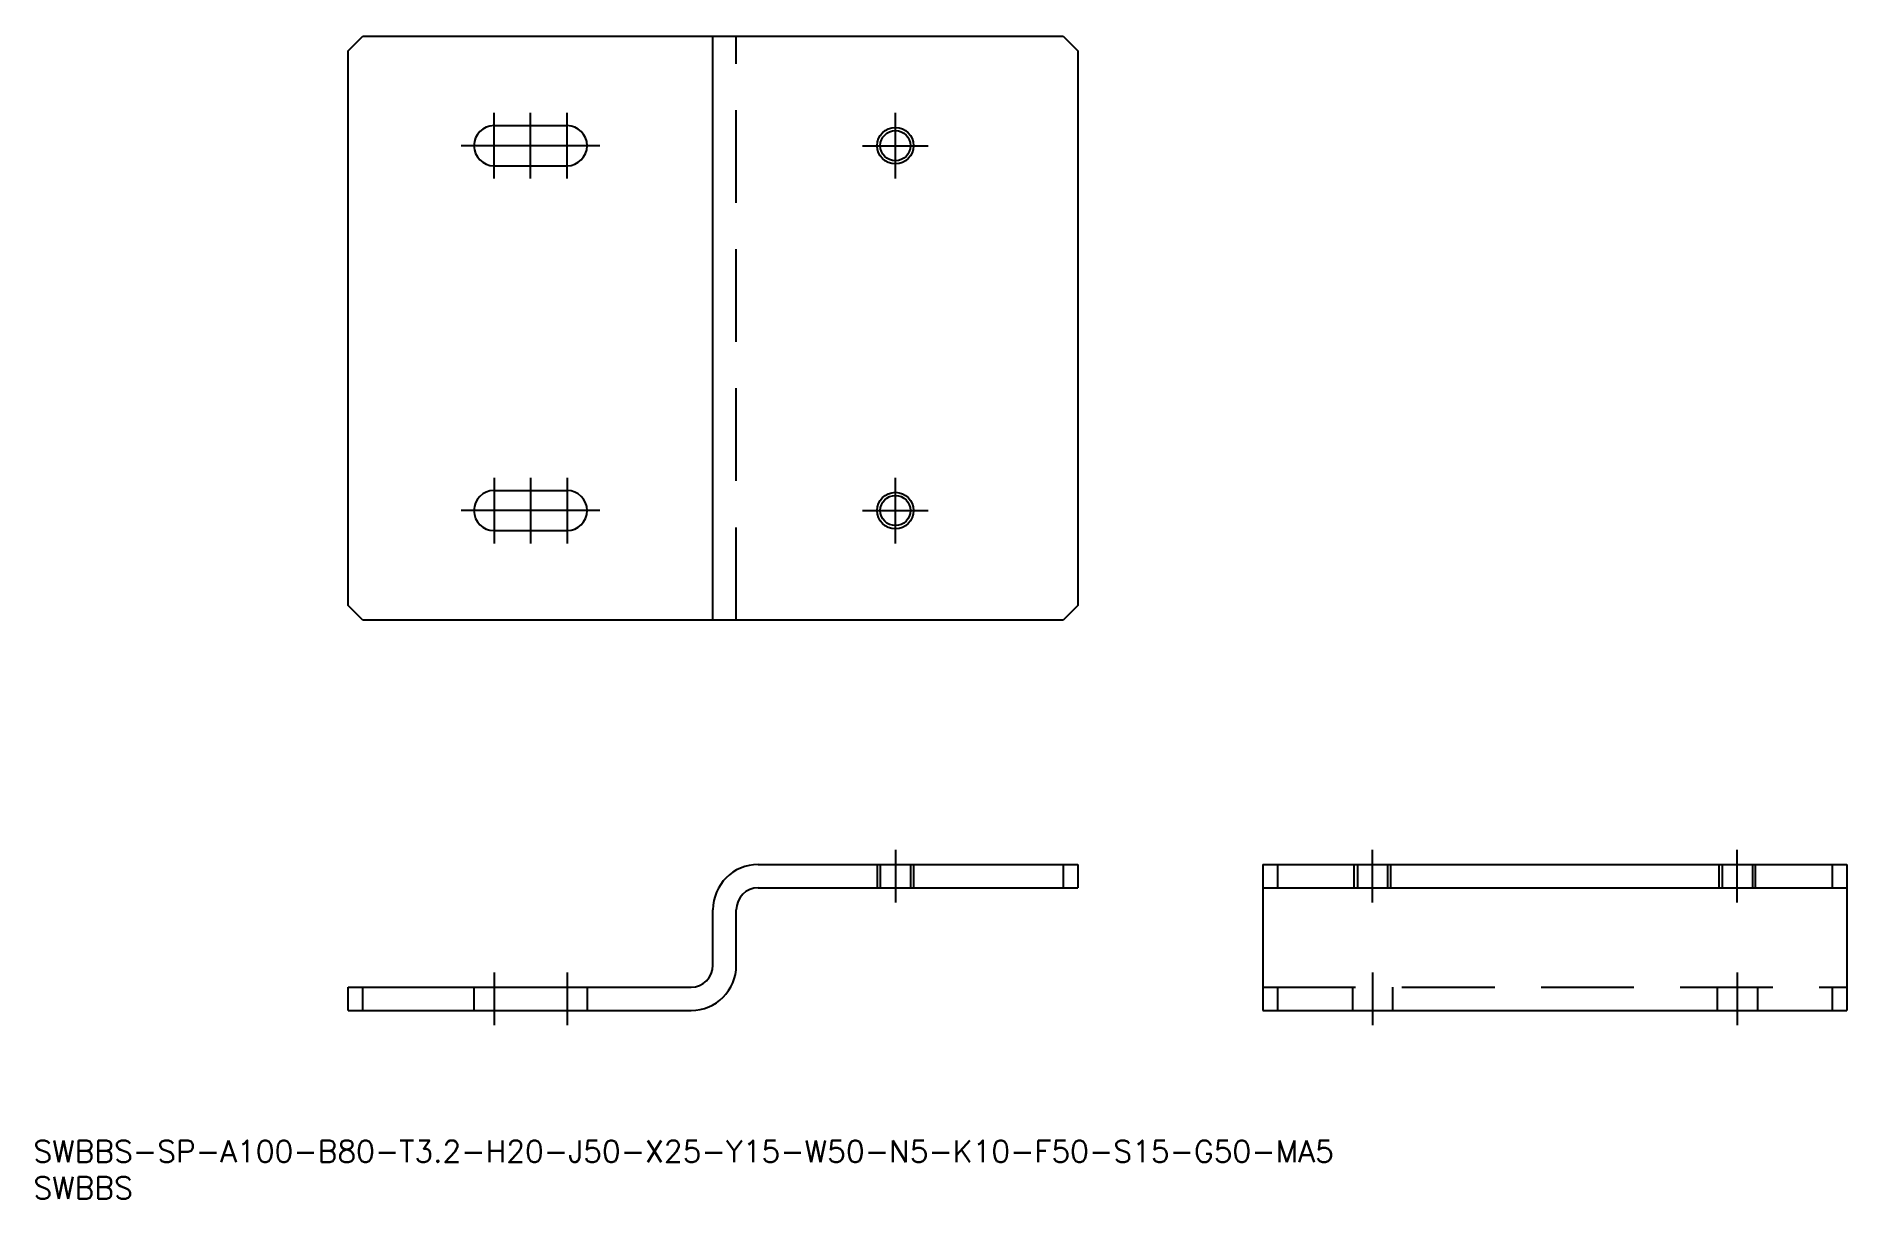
# Model space of a CAD drawing. Extents: x 0 to 248, y 0 to 159.
import ezdxf

# ---------------------------------------------------------------- set-up
doc = ezdxf.new("R2010")
doc.units = 0
doc.linetypes.add('CENTER', pattern=[50.8, 31.75, -6.35, 6.35, -6.35])
doc.linetypes.add('DASHED', pattern=[19.05, 12.7, -6.35])
doc.layers.get('0').update_dxf_attribs({"linetype": 'CONTINUOUS'})
doc.layers.add('CENTER', color=1, linetype='CENTER')
doc.styles.get("Standard").update_dxf_attribs({"font": 'txt.shx', "height": 3, "bigfont": 'bigfont.shx'})

# ---------------------------------------------------------------- blocks, each defined once
blk = doc.blocks.new('*U1')
at = {"color": 7, "linetype": 'CONTINUOUS'}
blk.add_text('SWBBS-SP-A100-B80-T3.2-H20-J50-X25-Y15-W50-N5-K10-F50-S15-G50-MA5', height=3, dxfattribs=at).set_placement((0, 5))
blk = doc.blocks.new('*U2')
at = {"color": 7, "linetype": 'CONTINUOUS'}
blk.add_text('SWBBS', height=3, dxfattribs=at).set_placement((0, 0))

msp = doc.modelspace()

# ---------------------------------------------------------------- linework, layer by layer
at = {"color": 7, "linetype": 'CONTINUOUS'}
for p, q in [((43.122655, 157.310401), (45.122655, 159.310401)), ((45.122655, 159.310401), (141.122655, 159.310401)), ((93.122655, 79.310401), (93.122655, 159.310401)), ((141.122655, 159.310401), (143.122655, 157.310401)), ((43.122655, 81.310401), (43.122655, 157.310401)), ((143.122655, 157.310401), (143.122655, 81.310401)), ((63.122655, 147.060401), (73.122655, 147.060401)), ((63.122655, 141.560401), (73.122655, 141.560401)), ((63.122655, 97.060401), (73.122655, 97.060401)), ((63.122655, 91.560401), (73.122655, 91.560401)), ((45.122655, 79.310401), (43.122655, 81.310401)), ((143.122655, 81.310401), (141.122655, 79.310401)), ((141.122655, 79.310401), (45.122655, 79.310401)), ((99.322655, 45.805068), (143.122655, 45.805068)), ((141.122655, 45.805068), (141.122655, 42.605068)), ((143.122655, 45.805068), (143.122655, 42.605068)), ((168.490939, 45.805068), (248.490939, 45.805068)), ((168.490939, 45.805068), (168.490939, 25.805068)), ((170.490939, 45.805068), (170.490939, 42.605068)), ((246.490939, 45.805068), (246.490939, 42.605068)), ((248.490939, 45.805068), (248.490939, 25.805068)), ((99.322655, 42.605068), (143.122655, 42.605068)), ((168.490939, 42.605068), (248.490939, 42.605068)), ((93.122655, 32.005068), (93.122655, 39.605068)), ((96.322655, 32.005068), (96.322655, 39.605068)), ((43.122655, 29.005068), (90.122655, 29.005068)), ((43.122655, 25.805068), (43.122655, 29.005068)), ((45.122655, 25.805068), (45.122655, 29.005068)), ((43.122655, 25.805068), (90.122655, 25.805068)), ((168.490939, 25.805068), (248.490939, 25.805068))]:
    msp.add_line(p, q, dxfattribs=at)
at = {"color": 3, "linetype": 'DASHED'}
for p, q in [((96.322655, 79.310401), (96.322655, 159.310401)), ((115.622655, 45.805068), (115.622655, 42.605068)), ((116.055655, 45.805068), (116.055655, 42.605068)), ((120.189655, 45.805068), (120.189655, 42.605068)), ((120.622655, 45.805068), (120.622655, 42.605068)), ((180.990939, 42.605068), (180.990939, 45.805068)), ((181.423939, 45.805068), (181.423939, 42.605068)), ((185.557939, 45.805068), (185.557939, 42.605068)), ((185.990939, 42.605068), (185.990939, 45.805068)), ((230.990939, 42.605068), (230.990939, 45.805068)), ((231.423939, 45.805068), (231.423939, 42.605068)), ((235.557939, 45.805068), (235.557939, 42.605068)), ((235.990939, 42.605068), (235.990939, 45.805068)), ((60.372655, 29.005068), (60.372655, 25.805068)), ((75.872655, 29.005068), (75.872655, 25.805068)), ((168.490939, 29.005068), (248.490939, 29.005068)), ((170.490939, 29.005068), (170.490939, 25.805068)), ((180.740939, 29.005068), (180.740939, 25.805068)), ((186.240939, 29.005068), (186.240939, 25.805068)), ((230.740939, 29.005068), (230.740939, 25.805068)), ((236.240939, 29.005068), (236.240939, 25.805068)), ((246.490939, 29.005068), (246.490939, 25.805068))]:
    msp.add_line(p, q, dxfattribs=at)
at = {"color": 3, "linetype": 'CONTINUOUS'}
for centre in [(118.122655, 144.310401), (118.122655, 94.310401)]:
    msp.add_circle(centre, 2.5, dxfattribs=at)
at = {"color": 7, "linetype": 'CONTINUOUS'}
for centre in [(118.122655, 144.310401), (118.122655, 94.310401)]:
    msp.add_circle(centre, 2.067, dxfattribs=at)
for centre, radius, start, end in [((63.122655, 144.310401), 2.75, 90, 270), ((73.122655, 144.310401), 2.75, 270, 90), ((63.122655, 94.310401), 2.75, 90, 270), ((73.122655, 94.310401), 2.75, 270, 90), ((99.322655, 39.605068), 6.2, 90, 180), ((99.322655, 39.605068), 3, 90, 180), ((90.122655, 32.005068), 3, 270, 0), ((90.122655, 32.005068), 6.2, 270, 0)]:
    msp.add_arc(centre, radius, start, end, dxfattribs=at)
at = {"layer": 'CENTER', "color": 1, "linetype": 'CENTER'}
for p, q in [((63.122655, 139.810401), (63.122655, 148.810401)), ((68.122655, 139.810401), (68.122655, 148.810401)), ((73.122655, 139.810401), (73.122655, 148.810401)), ((118.122655, 139.810401), (118.122655, 148.810401)), ((77.622655, 144.310401), (58.622655, 144.310401)), ((113.622655, 144.310401), (122.622655, 144.310401)), ((63.122655, 98.810401), (63.122655, 89.810401)), ((68.122655, 98.810401), (68.122655, 89.810401)), ((73.122655, 98.810401), (73.122655, 89.810401)), ((118.122655, 89.810401), (118.122655, 98.810401)), ((77.622655, 94.310401), (58.622655, 94.310401)), ((113.622655, 94.310401), (122.622655, 94.310401)), ((118.122655, 47.805068), (118.122655, 40.605068)), ((183.490939, 40.605068), (183.490939, 47.805068)), ((233.490939, 40.605068), (233.490939, 47.805068)), ((63.122655, 31.005068), (63.122655, 23.805068)), ((73.122655, 31.005068), (73.122655, 23.805068)), ((183.490939, 31.005068), (183.490939, 23.805068)), ((233.490939, 31.005068), (233.490939, 23.805068))]:
    msp.add_line(p, q, dxfattribs=at)

# ---------------------------------------------------------------- block references
at = {"color": 7, "linetype": 'CONTINUOUS'}
for name in ['*U1', '*U2']:
    msp.add_blockref(name, (0, 0), dxfattribs=at)

doc.saveas('drawing.dxf')
